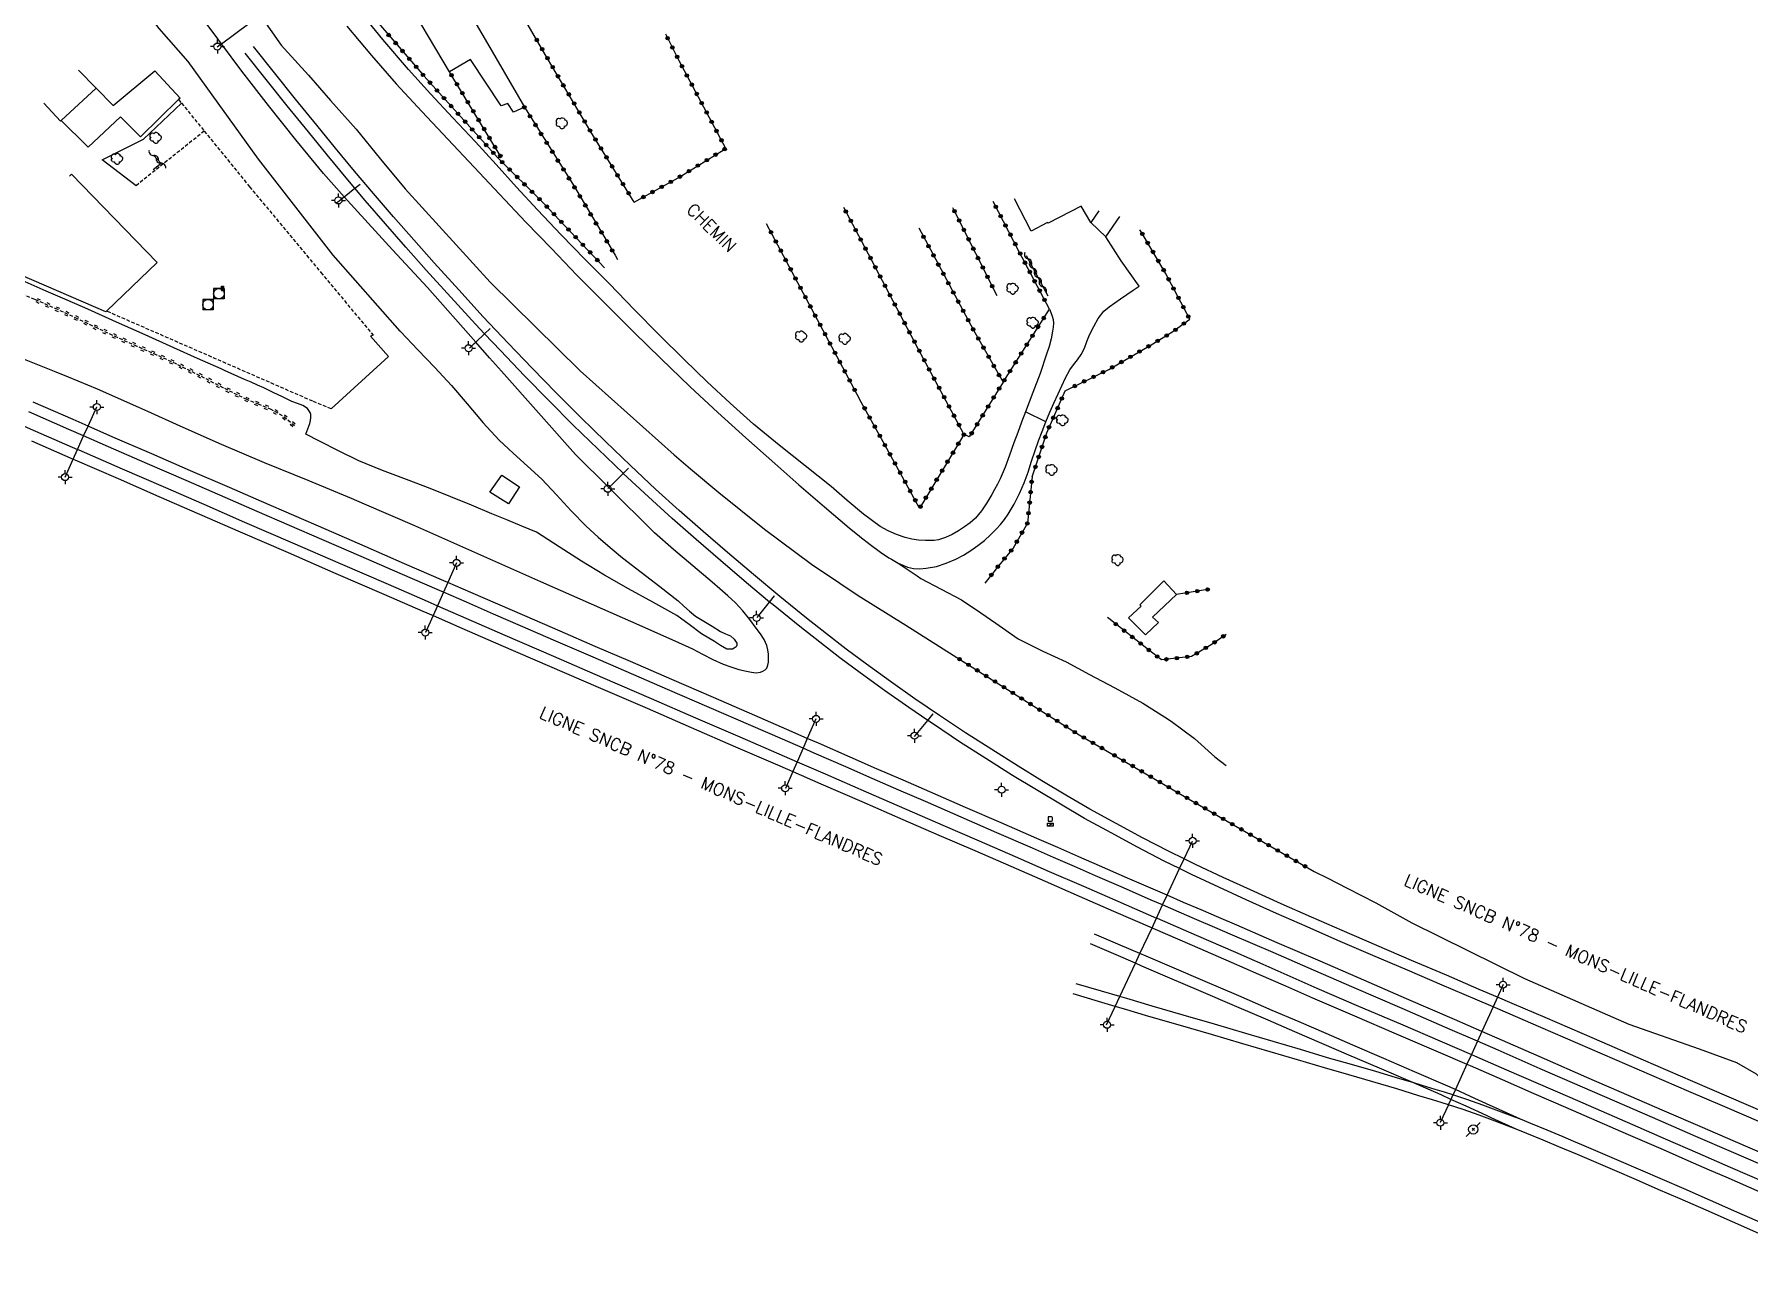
# Model space of a CAD drawing. Header units: millimetres. Extents: x 80000 to 81000, y 145000 to 146000.
# Drawn here: x 80350.6 to 80595.6, y 145399.5 to 145576.3 of the extents above; entities that cross this region are included whole.
import ezdxf
from ezdxf.enums import TextEntityAlignment as Align

# ---------------------------------------------------------------- set-up
doc = ezdxf.new("R2010")
doc.units = ezdxf.units.MM
doc.linetypes.add('DASHED', pattern=[0.75, 0.5, -0.25])
doc.layers.get('0').update_dxf_attribs({"linetype": 'CONTINUOUS'})
for name, color, linetype in [('W0017', 7, 'CONTINUOUS'), ('W0071', 7, 'CONTINUOUS'), ('W0101', 7, 'CONTINUOUS'), ('W0104', 1, 'CONTINUOUS'), ('W0112', 1, 'DASHED'), ('W0211', 2, 'CONTINUOUS'), ('W0214', 2, 'CONTINUOUS'), ('W0220', 5, 'DASHED'), ('W0300', 7, 'CONTINUOUS'), ('W0310', 3, 'CONTINUOUS'), ('W0322', 7, 'CONTINUOUS'), ('W0323', 7, 'CONTINUOUS'), ('W0401', 7, 'CONTINUOUS'), ('W0420', 7, 'CONTINUOUS'), ('W0438', 7, 'CONTINUOUS'), ('W0473', 7, 'CONTINUOUS'), ('W0610', 7, 'CONTINUOUS'), ('W0611', 7, 'CONTINUOUS'), ('W0700', 7, 'CONTINUOUS'), ('W0989', 7, 'CONTINUOUS')]:
    doc.layers.add(name, color=color, linetype=linetype)
doc.styles.get("Standard").update_dxf_attribs({"font": 'romans.shx', "width": 0.85})

# ---------------------------------------------------------------- blocks, each defined once
blk = doc.blocks.new('croix')
for p, q in [((-3, 0), (3, 0)), ((0, -3), (0, 3))]:
    blk.add_line(p, q)
blk = doc.blocks.new('T818')
at = {"color": 16, "linetype": 'Continuous', "xscale": 0.0001666666666666667, "yscale": 0.0001666666666666667}
blk.add_blockref('croix', (0, 0), dxfattribs=at)
blk = doc.blocks.new('T473')
for p, q in [((-0.166667, 0.166667), (0.166667, -0.166667)), ((-0.166667, -0.166667), (0.166667, 0.166667)), ((0.500001, 0.500001), (1.000002, 1.000002)), ((-1.000002, -1.000002), (-0.500001, -0.500001))]:
    blk.add_line(p, q)
blk.add_ellipse((0, 0), major_axis=(0.471405, 0.471405), ratio=1, start_param=5.4977871438, end_param=11.780972451)
blk = doc.blocks.new('T610')
for p, q in [((-0.500001, 0), (-1.000002, 0)), ((0, 0.500001), (0, 1.000002)), ((0.500001, 0), (1.000002, 0)), ((0, -0.500001), (0, -1.000002))]:
    blk.add_line(p, q)
blk.add_ellipse((0, 0), major_axis=(-0.353554, 0.353554), ratio=1, start_param=3.926990817, end_param=10.2101761242)
blk = doc.blocks.new('T420')
for p, q in [((0.75, 0.75), (-0.75, 0.75)), ((-0.75, 0.75), (-0.75, -0.75)), ((0.75, 0.75), (0.75, -0.75)), ((0.75, -0.75), (-0.75, -0.75))]:
    blk.add_line(p, q)
blk.add_ellipse((0, 0), major_axis=(-0.53, 0.53), ratio=1, start_param=3.926991, end_param=10.210176)
blk = doc.blocks.new('T300')
for p, q in [((-0.8, 0.51), (-0.86, 0.34)), ((-0.86, 0.34), (-0.86, 0.17)), ((-0.86, 0.17), (-0.74, 0.06)), ((-0.69, 0.63), (-0.8, 0.51)), ((-0.8, -0.06), (-0.74, 0.06)), ((-0.74, 0.06), (-0.69, 0.11)), ((-0.57, 0.69), (-0.69, 0.63)), ((-0.46, 0.69), (-0.57, 0.69)), ((-0.29, 0.63), (-0.46, 0.69)), ((-0.29, 0.63), (-0.17, 0.74)), ((-0.23, 0.57), (-0.29, 0.63)), ((-0.17, 0.74), (-0.06, 0.8)), ((-0.06, 0.8), (0.06, 0.8)), ((0.06, 0.8), (0.23, 0.74)), ((0.23, 0.74), (0.34, 0.63)), ((0.34, 0.63), (0.4, 0.51)), ((0.46, 0.46), (0.34, 0.46)), ((0.4, 0.51), (0.4, 0.46)), ((0.57, 0.4), (0.46, 0.46)), ((0.57, 0.4), (0.69, 0.29)), ((0.69, 0.29), (0.74, 0.17)), ((0.74, 0.06), (0.69, -0.17)), ((0.74, 0.17), (0.74, 0.06)), ((-0.8, -0.17), (-0.8, -0.06)), ((-0.8, -0.23), (-0.8, -0.17)), ((-0.74, -0.34), (-0.8, -0.23)), ((-0.69, -0.4), (-0.74, -0.34)), ((-0.51, -0.46), (-0.69, -0.4)), ((-0.4, -0.46), (-0.51, -0.46)), ((-0.4, -0.46), (-0.34, -0.46)), ((-0.34, -0.46), (-0.34, -0.4)), ((-0.34, -0.51), (-0.34, -0.46)), ((-0.29, -0.63), (-0.34, -0.51)), ((-0.17, -0.74), (-0.29, -0.63)), ((-0.06, -0.8), (-0.17, -0.74)), ((0.06, -0.8), (-0.06, -0.8)), ((0.17, -0.74), (0.06, -0.8)), ((0.23, -0.69), (0.17, -0.74)), ((0.29, -0.46), (0.23, -0.46)), ((0.29, -0.63), (0.23, -0.69)), ((0.46, -0.4), (0.29, -0.46)), ((0.34, -0.51), (0.29, -0.63)), ((0.34, -0.51), (0.34, -0.46)), ((0.57, -0.34), (0.46, -0.4)), ((0.63, -0.29), (0.57, -0.34)), ((0.69, -0.17), (0.63, -0.29))]:
    blk.add_line(p, q)
blk = doc.blocks.new('T401')
for p, q in [((-0.3, 0.3), (0, 0.3)), ((-0.3, -0.25), (-0.3, 0.3)), ((-0.3, 0.15), (0, 0.15)), ((-0.3, 0), (0, 0)), ((0, 0.3), (0, -0.25)), ((-0.3, -0.15), (0, -0.15)), ((-0.3, -0.25), (-0.3, -0.3)), ((-0.3, -0.3), (0, -0.3)), ((0, -0.3), (0, -0.25))]:
    blk.add_line(p, q)
blk = doc.blocks.new('T438')
for p, q in [((-0.4, 0.2), (0.4, 0.2)), ((-0.4, -0.2), (-0.4, 0.2)), ((0.15, 1.1), (-0.3, 1.1)), ((-0.3, 1.1), (-0.3, 0.5)), ((-0.3, 0.5), (0.15, 0.5)), ((0.3, 0.65), (0.3, 0.95)), ((0.4, 0.2), (0.4, -0.2))]:
    blk.add_line(p, q)
at = {"flags": 128}
for points in [[(-0.4, -0.2), (0.4, 0.2)], [(0.4, -0.2), (-0.4, -0.2)]]:
    blk.add_lwpolyline(points, dxfattribs=at)
for centre, major_axis, start_param, end_param in [((0.15, 0.95), (0.106, -0.106), 0.785398, 2.356194), ((0.15, 0.65), (0.106, 0.106), 3.926991, 5.497787)]:
    blk.add_ellipse(centre, major_axis=major_axis, ratio=1, start_param=start_param, end_param=end_param)
blk = doc.blocks.new('t323o')
at = {"color": 0, "linetype": 'Continuous'}
for radius in [0.25, 0.15]:
    blk.add_circle((0, 0), radius, dxfattribs=at)
blk = doc.blocks.new('t322o')
at = {"color": 0, "linetype": 'Continuous'}
for radius in [0.25, 0.15]:
    blk.add_circle((0, 0), radius, dxfattribs=at)
blk = doc.blocks.new('t310o')
at = {"color": 0, "linetype": 'Continuous'}
for centre, start, end in [((-0.5, 0.38), 216.8699, 323.1304), ((0.5, -0.37), 36.8699, 143.1303)]:
    blk.add_arc(centre, 0.625, start, end, dxfattribs=at)
blk = doc.blocks.new('t220o')
at = {"color": 0, "linetype": 'Continuous'}
for p, q in [((-0.25, 0.25), (0.25, 0.25)), ((-0.25, -0.25), (0.25, -0.25))]:
    blk.add_line(p, q, dxfattribs=at)

msp = doc.modelspace()

# ---------------------------------------------------------------- linework, layer by layer
at = {"layer": 'W0017'}
for points in [[(80365.1, 145554.64), (80360.27, 145558.31), (80366.14, 145561.27), (80371.59, 145566.43)], [(80495.11, 145520.89), (80495.68, 145522.27), (80496.27, 145523.59), (80496.87, 145524.9), (80497.39, 145526.06), (80497.93, 145527.21), (80498.54, 145528.31), (80499.08, 145529.06), (80499.66, 145529.78), (80500.19, 145530.54), (80500.62, 145531.45), (80500.98, 145532.39), (80501.38, 145533.31), (80501.97, 145534.51), (80502.62, 145535.68), (80503.42, 145536.71), (80504.16, 145537.34), (80504.98, 145537.89), (80505.79, 145538.47), (80506.69, 145539.1), (80507.58, 145539.7), (80508.45, 145540.28), (80505.88, 145543.89), (80503.69, 145547.32)], [(80495.62, 145536.99), (80495.82, 145536.51), (80496.02, 145536.02), (80496.15, 145535.52), (80496.19, 145534.98), (80496.15, 145534.42), (80496.09, 145533.87), (80495.89, 145532.75), (80495.57, 145531.65), (80495.23, 145530.56), (80494.31, 145527.79), (80493.26, 145525.07), (80492.2, 145522.34)], [(80398.98, 145533.27), (80398.6, 145533.14), (80401.18, 145530.22), (80392.99, 145522.77)]]:
    msp.add_lwpolyline(points, dxfattribs=at)
at = {"layer": 'W0071'}
for points in [[(80495.11, 145520.89), (80492.2, 145522.34), (80491.66, 145520.85), (80491.12, 145519.36), (80490.56, 145517.88), (80489.94, 145516.15), (80489.3, 145514.42), (80488.57, 145512.74), (80488.19, 145511.99), (80487.8, 145511.26), (80487.38, 145510.53), (80486.69, 145509.34), (80485.93, 145508.18), (80485.06, 145507.14), (80484.31, 145506.48), (80483.49, 145505.89), (80482.65, 145505.35), (80481.73, 145504.82), (80480.77, 145504.36), (80479.78, 145504.05), (80479.16, 145503.96), (80478.53, 145503.93), (80477.9, 145503.93), (80476.93, 145503.99), (80475.96, 145504.15), (80475.01, 145504.37), (80473.78, 145504.79), (80472.59, 145505.33), (80471.44, 145505.94), (80469.04, 145507.73), (80466.71, 145509.65), (80464.44, 145511.65), (80460.71, 145514.6), (80456.99, 145517.55), (80453.34, 145520.59), (80450, 145523.58), (80446.73, 145526.64), (80443.5, 145529.75), (80439.88, 145533.33), (80436.3, 145536.96), (80432.74, 145540.6), (80429.29, 145544.11), (80425.85, 145547.63), (80422.45, 145551.19), (80419.48, 145554.42), (80416.54, 145557.68), (80413.59, 145560.92), (80410.39, 145564.35), (80407.17, 145567.77), (80404.02, 145571.23), (80400.36, 145575.53), (80396.79, 145579.91)], [(80395.22, 145577.43), (80398.73, 145573.23), (80402.29, 145569.2), (80405.92, 145565.24), (80409.66, 145561.26), (80413.4, 145557.29), (80417.05, 145553.42), (80420.8, 145549.45), (80424.46, 145545.65), (80428.11, 145541.85), (80431.95, 145538.02), (80435.34, 145534.64), (80436.29, 145533.67), (80440.08, 145529.95), (80444.29, 145525.92), (80448.26, 145522.24), (80452.25, 145518.63), (80456.39, 145514.96), (80459.84, 145511.92), (80463.48, 145508.77), (80467.02, 145505.78), (80468.51, 145504.55), (80468.54, 145504.53), (80470, 145503.39), (80471.51, 145502.3), (80472.7, 145501.49), (80473.07, 145501.28), (80473.99, 145500.73), (80475.35, 145500.15), (80476.21, 145499.95), (80477.12, 145499.91), (80478.03, 145499.98), (80479.47, 145500.24), (80480.88, 145500.7), (80482.24, 145501.28), (80483.34, 145501.85), (80484.4, 145502.51), (80485.42, 145503.23), (80486.33, 145503.96), (80487.21, 145504.75), (80488.03, 145505.58), (80488.63, 145506.26), (80489.21, 145506.96), (80489.74, 145507.69), (80490.61, 145509.12), (80491.34, 145510.65), (80492.01, 145512.2), (80492.57, 145513.73), (80493.07, 145515.28), (80493.59, 145516.83), (80494.09, 145518.19), (80494.59, 145519.54), (80495.11, 145520.89)]]:
    msp.add_lwpolyline(points, dxfattribs=at)
at = {"layer": 'W0101'}
for points in [[(80355.59, 145556), (80355.87, 145556.26), (80368.12, 145543.68), (80360.88, 145536.72), (80360.76, 145536.61), (80343.43, 145544.11), (80338.91, 145546.23), (80335.96, 145548.46), (80335.67, 145548.78), (80329.43, 145555.5), (80325.88, 145552.07), (80321.51, 145556.15), (80318.02, 145559.67), (80318.93, 145560.51), (80312.68, 145566.89), (80302.31, 145577.23), (80300.98, 145579.02)], [(80356.88, 145571.14), (80356.88, 145571.14), (80359.38, 145568.56), (80354.41, 145563.97), (80354.3, 145563.86)], [(80354.3, 145563.86), (80351.94, 145566.44)]]:
    msp.add_lwpolyline(points, dxfattribs=at)
at = {"layer": 'W0104'}
for points in [[(80404.22, 145593.94), (80415.68, 145574.36), (80420.59, 145565.84), (80419.05, 145565.15), (80418.23, 145566.37), (80417.3, 145566.05), (80412.91, 145572.65), (80409.9, 145570.89), (80402.97, 145582.59), (80399.3, 145588.78), (80399.56, 145588.88), (80396.72, 145593.41)], [(80359.38, 145568.56), (80361.82, 145566.08), (80367.78, 145571.05), (80371.4, 145567.14), (80371.18, 145566.93), (80365.72, 145561.6), (80362.87, 145564.47), (80358.27, 145560.12), (80358.12, 145560.3), (80354.41, 145563.97)], [(80500.16, 145551.72), (80495.45, 145549.3), (80495.34, 145549.38), (80493.03, 145548.16), (80490.62, 145552.78)], [(80501.55, 145549.37), (80500.16, 145551.72)], [(80502.71, 145551.05), (80501.55, 145549.37), (80503.7, 145547.33), (80505.67, 145550.25)]]:
    msp.add_lwpolyline(points, dxfattribs=at)
for points in [[(80418.34, 145509.19), (80415.68, 145510.87), (80417.35, 145513.29), (80419.92, 145511.64)], [(80510.38, 145493), (80513.8, 145496.23), (80511.98, 145498.17), (80508.57, 145494.77), (80508.73, 145494.56), (80506.95, 145492.89), (80509.35, 145490.46), (80511.2, 145492.23)], [(80510.38, 145493), (80510.38, 145493), (80510.38, 145493)]]:
    msp.add_lwpolyline(points, close=True, dxfattribs=at)
at = {"layer": 'W0112'}
for points in [[(80371.18, 145566.93), (80371.59, 145566.43), (80374.85, 145562.43), (80381.32, 145554.49), (80391.51, 145542.25), (80398.98, 145533.27)], [(80374.85, 145562.43), (80365.1, 145554.64)], [(80392.99, 145522.77), (80390.34, 145523.85), (80360.88, 145536.72)]]:
    msp.add_lwpolyline(points, dxfattribs=at)
at = {"layer": 'W0211'}
for points in [[(80379.34, 145586.77), (80379.34, 145586.77), (80380.69, 145583.22), (80382.7, 145579.2), (80385.86, 145574.7), (80389.73, 145570.43), (80392.88, 145566.8), (80396.54, 145562.71), (80400.02, 145558.42), (80403.56, 145554.19), (80415.7, 145540.87), (80428.55, 145528.19), (80441.99, 145516.19), (80444.35, 145514.21), (80448.4, 145510.82), (80454.93, 145505.59), (80461.63, 145500.59), (80465.7, 145497.86), (80468.28, 145496.11), (80475.09, 145491.84), (80481.89, 145487.58)], [(80447.41, 145498), (80444.66, 145500.33), (80441.92, 145502.67), (80439.21, 145505.04), (80432.67, 145511.52), (80427.92, 145516.23), (80417.32, 145528.14), (80415.63, 145530.05), (80413.65, 145532.3), (80406.76, 145540.08), (80401.76, 145545.48), (80396.77, 145550.88), (80394.85, 145553.05), (80391.9, 145556.39), (80387.92, 145561.19), (80384.03, 145566.07), (80380.22, 145571), (80377.29, 145574.92), (80376.4, 145576.12), (80372.25, 145581.66), (80372.25, 145581.66)], [(80380.61, 145526.96), (80377.75, 145528.23), (80377.24, 145528.46), (80373.86, 145529.96), (80370.49, 145531.47), (80366.41, 145533.31), (80362.32, 145535.16), (80358.23, 145536.99), (80355.23, 145538.29), (80352.23, 145539.57), (80349.25, 145540.89), (80345.47, 145542.72), (80341.73, 145544.62), (80337.96, 145546.48), (80336.88, 145547.01), (80335.81, 145547.55), (80334.7, 145548), (80333.71, 145548.28), (80332.7, 145548.51), (80331.69, 145548.73)], [(80347.19, 145530.63), (80353.38, 145528.16), (80355.41, 145527.33), (80359.55, 145525.62), (80365.46, 145523.01), (80366.73, 145522.44), (80371.35, 145520.34), (80377.26, 145517.71), (80383.43, 145515.11), (80389.63, 145512.56), (80395.82, 145509.98), (80397.68, 145509.17), (80404.87, 145506.07), (80413.89, 145502.09), (80422.91, 145498.1), (80430.14, 145494.9), (80437.38, 145491.69), (80442.61, 145489.37), (80444.61, 145488.48)], [(80389.34, 145519.15), (80389.92, 145520.67), (80390.01, 145521.1), (80390.09, 145521.53), (80390.08, 145521.94), (80389.96, 145522.24), (80389.78, 145522.53), (80389.58, 145522.8), (80388.94, 145523.25), (80388.15, 145523.53), (80387.35, 145523.82), (80386.02, 145524.46), (80384.7, 145525.11), (80383.36, 145525.75), (80382.45, 145526.16), (80381.53, 145526.56), (80380.61, 145526.96)], [(80444.61, 145488.48), (80446.06, 145487.72), (80447.51, 145486.95), (80449, 145486.29), (80450.1, 145485.89), (80451.22, 145485.54), (80452.36, 145485.29), (80453.03, 145485.16), (80453.71, 145485.06), (80454.34, 145485.14), (80454.67, 145485.29), (80454.99, 145485.48), (80455.24, 145485.72), (80455.41, 145486.12), (80455.48, 145486.59), (80455.5, 145487.06), (80455.49, 145487.7), (80455.41, 145488.34), (80455.26, 145488.96), (80454.87, 145489.82), (80454.32, 145490.64), (80453.74, 145491.43), (80452.82, 145492.68), (80451.81, 145493.88), (80450.75, 145495.03), (80449.67, 145496.05), (80448.54, 145497.03), (80447.41, 145498)], [(80533.45, 145456.66), (80535.42, 145455.7), (80538.18, 145454.29), (80542.29, 145452.19), (80547.41, 145449.33), (80563.54, 145441.4), (80578.42, 145434.84), (80588.48, 145431.33), (80593.83, 145429.39), (80596.65, 145427.75), (80597.98, 145426.46), (80598.95, 145425.46), (80599.85, 145424.66), (80601.6, 145423.83), (80603.74, 145422.78), (80607.33, 145421.04), (80635.37, 145408.93), (80657.73, 145399.5)]]:
    msp.add_lwpolyline(points, dxfattribs=at)
at = {"layer": 'W0214'}
for points in [[(80402.92, 145533.74), (80402.82, 145533.86), (80393.29, 145544.71), (80382.62, 145558.42), (80372.56, 145572.36), (80368.38, 145577.07), (80367.47, 145578.35)], [(80402.92, 145533.74), (80405.35, 145531.2), (80407.78, 145528.66), (80410.18, 145526.08), (80412.44, 145523.47), (80414.49, 145521.05), (80414.67, 145520.83), (80417, 145518.29), (80419, 145516.41), (80421.06, 145514.59), (80423.07, 145512.72), (80425.2, 145510.49), (80427.27, 145508.2), (80429.42, 145506), (80431.12, 145504.45), (80432.87, 145502.95), (80434.64, 145501.48), (80437.27, 145499.41), (80439.95, 145497.4), (80442.56, 145495.31), (80443.39, 145494.59), (80444.21, 145493.86), (80445.04, 145493.13), (80446.24, 145492.41), (80447.44, 145491.69), (80448.64, 145490.97), (80449.34, 145490.64), (80450.03, 145490.32), (80450.58, 145489.85), (80450.77, 145489.58), (80450.94, 145489.27), (80450.98, 145489), (80450.84, 145488.78), (80450.59, 145488.58), (80450.33, 145488.43), (80449.52, 145488.44), (80448.63, 145488.95), (80447.76, 145489.5), (80445.9, 145490.62), (80444.15, 145491.94), (80442.39, 145493.26), (80438.93, 145495.14), (80435.47, 145497.04), (80432.04, 145498.99), (80428.78, 145500.99), (80425.56, 145503.05), (80422.34, 145505.12), (80420.21, 145506.01), (80418.09, 145506.89), (80415.96, 145507.78), (80413.03, 145508.98), (80410.1, 145510.18), (80407.15, 145511.37), (80403.74, 145512.67), (80400.32, 145513.95), (80396.95, 145515.34), (80394.12, 145516.69), (80391.33, 145518.13), (80389.34, 145519.15)], [(80473.99, 145500.73), (80476.71, 145498.88), (80477.26, 145498.5), (80483.07, 145495.49), (80485.82, 145493.64), (80487.98, 145492.13), (80491.18, 145489.88), (80494.67, 145488.12), (80498.01, 145486.62), (80501.36, 145484.79), (80504.9, 145482.93), (80504.99, 145482.88), (80508.96, 145480.69), (80512.08, 145478.74), (80513.02, 145478.15), (80516.37, 145475.68), (80519.28, 145473.04), (80520.87, 145471.8)]]:
    msp.add_lwpolyline(points, dxfattribs=at)
at = {"layer": 'W0220'}
msp.add_lwpolyline([(80387.74, 145520.31), (80387.18, 145520.8), (80386.62, 145521.3), (80386.04, 145521.76), (80384.42, 145522.67), (80382.67, 145523.37), (80380.93, 145524.08), (80377.56, 145525.76), (80374.22, 145527.49), (80370.85, 145529.17), (80368.06, 145530.44), (80365.24, 145531.68), (80362.44, 145532.93), (80359.59, 145534.26), (80356.75, 145535.61), (80353.91, 145536.94), (80350.97, 145538.23), (80350.63, 145538.38), (80347.33, 145539.79)], dxfattribs=at)
at = {"layer": 'W0310'}
for points in [[(80367.59, 145558.99), (80368.67, 145557.83), (80367.52, 145556.91)], [(80492.32, 145544.67), (80495.38, 145538.88)]]:
    msp.add_lwpolyline(points, dxfattribs=at)
at = {"layer": 'W0322'}
for points in [[(80481.89, 145487.58), (80498.44, 145477.11), (80499.87, 145476.2), (80504.44, 145473.54)], [(80504.44, 145473.54), (80515.51, 145467.06), (80525.33, 145461.36), (80533.45, 145456.66)]]:
    msp.add_lwpolyline(points, dxfattribs=at)
at = {"layer": 'W0323'}
for points in [[(80436.28, 145552.3), (80430.08, 145562.34), (80423.91, 145572.81), (80417.69, 145583.5), (80409.71, 145597.15)], [(80398.28, 145579.57), (80406.24, 145570.32), (80416.79, 145558.62), (80417.21, 145558.81), (80415.72, 145561.28), (80410.09, 145570.58), (80409.9, 145570.89)], [(80436.28, 145552.3), (80442.57, 145555.76), (80449.38, 145559.97), (80442.71, 145572.45), (80440.79, 145576.26)], [(80420.59, 145565.84), (80427.5, 145554.84), (80433.57, 145544.69), (80433.92, 145544.1)], [(80416.79, 145558.62), (80423.25, 145552.23), (80432.05, 145542.92)], [(80495.62, 145536.99), (80491.31, 145545.21), (80487.6, 145552.37)], [(80483.41, 145519.14), (80476.87, 145531.35), (80469.23, 145545.87), (80466.23, 145551.52)], [(80481.78, 145551.53), (80482.08, 145550.97), (80488.13, 145538.94)], [(80455.17, 145549.24), (80461.26, 145537.77), (80468.49, 145524.15)], [(80476.96, 145548.62), (80478.23, 145546.23), (80484.79, 145533.98), (80489.01, 145526.58), (80495.62, 145536.99)], [(80497.9, 145525.35), (80504.1, 145528.4), (80510.16, 145531.9), (80513.13, 145533.69), (80515.69, 145535.55), (80512.21, 145542.14), (80508.82, 145547.88), (80508.55, 145548.32)], [(80489.01, 145526.58), (80484.18, 145518.74), (80483.41, 145519.14)], [(80493.16, 145513.03), (80495.24, 145519.34), (80497.9, 145525.35)], [(80483.41, 145519.14), (80483.37, 145519.01), (80477.68, 145509.58), (80477.08, 145508.59), (80471.85, 145518.06), (80468.49, 145524.15)], [(80493.16, 145513.03), (80492.51, 145506.45), (80490.43, 145502.86), (80488.38, 145500.36), (80486.39, 145497.86)], [(80518.55, 145497), (80513.8, 145496.23)], [(80520.87, 145490.54), (80518.76, 145489.07), (80516.74, 145487.87), (80515.95, 145487.4), (80511.64, 145486.9), (80509.81, 145488.33), (80504.11, 145492.79), (80503.93, 145492.93)]]:
    msp.add_lwpolyline(points, dxfattribs=at)
at = {"layer": 'W0611'}
for points in [[(80376.68, 145574.48), (80377.14, 145574.81), (80377.29, 145574.92), (80381.21, 145577.83)], [(80393.81, 145552.23), (80393.92, 145552.33), (80394.85, 145553.05), (80396.38, 145554.27), (80397.14, 145554.87)], [(80412.74, 145531.44), (80413.42, 145532.08), (80413.65, 145532.3), (80414.9, 145533.48), (80415.7, 145534.25)], [(80354.96, 145513), (80356.12, 145515.58), (80356.75, 145516.97), (80357.61, 145518.89), (80358.24, 145520.29), (80359.49, 145523.06)], [(80432.52, 145511.37), (80432.67, 145511.52), (80433.26, 145512.1), (80434.72, 145513.53), (80435.49, 145514.29)], [(80410.9, 145500.76), (80409.65, 145497.95), (80409.03, 145496.55), (80408.18, 145494.62), (80407.56, 145493.22), (80406.48, 145490.79)], [(80453.86, 145492.96), (80454.11, 145493.26), (80455.64, 145495.16), (80456.36, 145496.06)], [(80476.34, 145475.97), (80478.25, 145478.25), (80479.02, 145479.17)], [(80462.27, 145478.49), (80461.03, 145475.67), (80460.42, 145474.27), (80459.57, 145472.34), (80458.96, 145470.94), (80457.89, 145468.51)], [(80503.81, 145434.77), (80505.03, 145437.39), (80505.69, 145438.79), (80507.91, 145443.56), (80508.56, 145444.94), (80510.29, 145448.63), (80510.93, 145450.02), (80511.8, 145451.89), (80512.45, 145453.27), (80514.23, 145457.08), (80514.88, 145458.47), (80516.07, 145461.01)], [(80560.48, 145440.51), (80559.66, 145438.71), (80559.03, 145437.32), (80557.43, 145433.8), (80556.79, 145432.41), (80555.93, 145430.52), (80555.3, 145429.13), (80553.64, 145425.5), (80553.32, 145424.79), (80553.29, 145424.74), (80553.01, 145424.11), (80552.68, 145423.38), (80552.66, 145423.34), (80551.49, 145420.79)]]:
    msp.add_lwpolyline(points, dxfattribs=at)
at = {"layer": 'W0700'}
for points in [[(80501.4, 145465.56), (80497.99, 145467.59), (80494.55, 145469.63), (80491.14, 145471.7), (80487.38, 145474.08), (80483.64, 145476.49), (80479.93, 145478.96), (80476.41, 145481.35), (80472.93, 145483.79), (80469.48, 145486.27), (80466.6, 145488.42), (80463.75, 145490.62), (80460.92, 145492.85), (80457.11, 145495.93), (80453.35, 145499.07), (80449.61, 145502.24), (80446.16, 145505.23), (80442.73, 145508.24), (80439.35, 145511.3), (80435.74, 145514.66), (80432.18, 145518.08), (80428.66, 145521.54), (80425.16, 145525.03), (80421.69, 145528.56), (80418.27, 145532.12), (80414.72, 145535.91), (80411.21, 145539.74), (80407.72, 145543.61), (80404.79, 145546.89), (80401.89, 145550.18), (80399.02, 145553.5), (80396.31, 145556.73), (80393.62, 145560), (80390.93, 145563.29), (80387.9, 145567.02), (80384.89, 145570.77), (80381.87, 145574.52)], [(80500.66, 145464.22), (80497.21, 145466.27), (80493.76, 145468.32), (80490.34, 145470.4), (80486.55, 145472.79), (80482.8, 145475.21), (80479.08, 145477.69), (80478.25, 145478.25), (80475.54, 145480.09), (80472.04, 145482.54), (80468.57, 145485.04), (80465.68, 145487.2), (80462.81, 145489.41), (80459.96, 145491.65), (80456.14, 145494.74), (80455.64, 145495.16), (80452.36, 145497.89), (80448.62, 145501.08), (80445.15, 145504.08), (80441.71, 145507.1), (80438.31, 145510.17), (80434.72, 145513.53), (80434.69, 145513.55), (80431.12, 145516.98), (80427.58, 145520.45), (80424.07, 145523.95), (80420.6, 145527.49), (80417.16, 145531.07), (80414.9, 145533.48), (80413.6, 145534.87), (80410.07, 145538.71), (80406.58, 145542.59), (80403.65, 145545.87), (80400.74, 145549.17), (80397.86, 145552.51), (80396.38, 145554.27), (80395.13, 145555.76), (80392.43, 145559.03), (80389.75, 145562.32), (80386.71, 145566.06), (80383.7, 145569.81), (80380.68, 145573.56)], [(80502.81, 145457.48), (80499.81, 145458.78), (80496.81, 145460.08), (80493.81, 145461.38), (80488.72, 145463.6), (80483.63, 145465.83), (80478.53, 145468.05), (80474.73, 145469.7), (80470.93, 145471.35), (80467.14, 145473.01), (80462.61, 145474.98), (80461.03, 145475.67), (80458.08, 145476.96), (80453.55, 145478.93), (80447.62, 145481.51), (80441.68, 145484.08), (80435.75, 145486.65), (80430.72, 145488.83), (80425.69, 145491), (80420.67, 145493.17), (80416.8, 145494.85), (80412.93, 145496.52), (80409.65, 145497.95), (80409.06, 145498.2), (80403.46, 145500.63), (80397.86, 145503.07), (80392.26, 145505.51), (80387.65, 145507.5), (80383.04, 145509.5), (80378.43, 145511.5), (80372.88, 145513.91), (80367.33, 145516.31), (80361.79, 145518.73), (80358.24, 145520.29), (80356.1, 145521.22), (80350.4, 145523.73)], [(80344.55, 145522.28), (80350.75, 145519.59), (80356.75, 145516.97), (80356.94, 145516.89), (80363.13, 145514.19), (80368.95, 145511.66), (80374.78, 145509.12), (80380.6, 145506.59), (80387.44, 145503.62), (80394.28, 145500.66), (80401.12, 145497.69), (80406.69, 145495.27), (80408.18, 145494.62), (80412.25, 145492.85), (80417.82, 145490.43), (80424.78, 145487.41), (80431.75, 145484.39), (80438.73, 145481.38), (80445.06, 145478.64), (80451.39, 145475.9), (80457.72, 145473.15), (80459.57, 145472.34), (80463.57, 145470.61), (80469.42, 145468.06), (80475.27, 145465.52), (80480.42, 145463.28), (80485.57, 145461.05), (80490.72, 145458.82), (80495.61, 145456.68), (80500.5, 145454.55), (80505.39, 145452.41)], [(80502.21, 145456.07), (80499.2, 145457.37), (80496.2, 145458.67), (80493.2, 145459.98), (80488.11, 145462.2), (80483.02, 145464.42), (80477.92, 145466.65), (80474.12, 145468.3), (80470.32, 145469.95), (80466.52, 145471.6), (80461.99, 145473.58), (80460.42, 145474.27), (80457.47, 145475.56), (80452.94, 145477.53), (80447.01, 145480.11), (80441.07, 145482.68), (80435.14, 145485.25), (80430.11, 145487.42), (80425.09, 145489.59), (80420.06, 145491.77), (80416.19, 145493.44), (80412.32, 145495.12), (80409.03, 145496.55), (80408.45, 145496.8), (80402.85, 145499.23), (80397.25, 145501.67), (80391.65, 145504.1), (80387.04, 145506.1), (80382.43, 145508.1), (80377.82, 145510.1), (80372.27, 145512.5), (80366.72, 145514.91), (80361.18, 145517.32), (80357.61, 145518.89), (80355.48, 145519.82), (80349.79, 145522.33)], [(80350.14, 145518.18), (80356.12, 145515.58), (80356.33, 145515.48), (80362.52, 145512.79), (80368.34, 145510.25), (80374.17, 145507.72), (80379.99, 145505.19), (80386.83, 145502.22), (80393.67, 145499.25), (80400.51, 145496.28), (80406.08, 145493.86), (80407.56, 145493.22), (80411.64, 145491.44), (80417.21, 145489.02), (80424.18, 145486.01), (80431.15, 145482.99), (80438.12, 145479.98), (80444.45, 145477.23), (80450.78, 145474.49), (80457.11, 145471.75), (80458.96, 145470.94), (80462.96, 145469.2), (80468.81, 145466.66), (80474.66, 145464.11), (80479.81, 145461.88), (80484.96, 145459.65), (80490.11, 145457.41), (80495, 145455.28), (80499.89, 145453.15), (80504.78, 145451.01)], [(80597.35, 145420.81), (80592.17, 145423.03), (80586.99, 145425.25), (80579.95, 145428.3), (80572.9, 145431.35), (80565.85, 145434.39), (80561.16, 145436.41), (80559.03, 145437.32), (80556.46, 145438.42), (80551.76, 145440.44), (80546.79, 145442.56), (80541.83, 145444.68), (80536.87, 145446.82), (80532.48, 145448.74), (80528.1, 145450.67), (80523.74, 145452.64), (80519.82, 145454.44), (80515.92, 145456.26), (80514.23, 145457.08), (80512.05, 145458.14), (80508.23, 145460.12), (80504.44, 145462.17), (80500.66, 145464.22)], [(80597.95, 145422.21), (80592.77, 145424.43), (80587.6, 145426.66), (80580.55, 145429.7), (80573.51, 145432.75), (80566.46, 145435.79), (80561.76, 145437.81), (80559.66, 145438.71), (80557.06, 145439.83), (80552.36, 145441.84), (80547.39, 145443.96), (80542.43, 145446.08), (80537.48, 145448.22), (80533.1, 145450.14), (80528.73, 145452.07), (80524.37, 145454.04), (80520.46, 145455.83), (80516.58, 145457.64), (80514.88, 145458.47), (80512.74, 145459.51), (80508.95, 145461.48), (80505.17, 145463.52), (80501.4, 145465.56)], [(80599.98, 145415.33), (80593.7, 145418.04), (80588.62, 145420.24), (80583.53, 145422.43), (80578.46, 145424.63), (80572.42, 145427.26), (80566.39, 145429.89), (80560.36, 145432.52), (80557.43, 145433.8), (80553.5, 145435.51), (80546.65, 145438.49), (80539.79, 145441.47), (80533.99, 145443.98), (80528.19, 145446.49), (80522.39, 145448.99), (80519.85, 145450.08), (80517.32, 145451.17), (80514.79, 145452.26), (80512.45, 145453.27), (80510.8, 145453.99), (80506.81, 145455.73), (80502.81, 145457.48)], [(80599.38, 145413.92), (80593.09, 145416.64), (80588.01, 145418.83), (80582.93, 145421.03), (80577.85, 145423.23), (80571.81, 145425.85), (80565.78, 145428.49), (80559.75, 145431.12), (80556.79, 145432.41), (80552.89, 145434.1), (80546.04, 145437.09), (80539.18, 145440.07), (80533.38, 145442.58), (80527.59, 145445.09), (80521.78, 145447.59), (80519.25, 145448.68), (80516.72, 145449.76), (80514.18, 145450.85), (80511.8, 145451.89), (80510.19, 145452.59), (80506.2, 145454.33), (80502.21, 145456.07)], [(80505.39, 145452.41), (80510.93, 145450.02), (80511.01, 145449.99), (80516.62, 145447.56), (80522.24, 145445.12), (80526.11, 145443.42), (80529.98, 145441.72), (80533.85, 145440.02), (80539.81, 145437.45), (80545.8, 145434.89), (80551.78, 145432.33), (80555.93, 145430.52), (80556.36, 145430.34), (80560.93, 145428.35), (80565.49, 145426.36), (80569.98, 145424.41), (80574.47, 145422.47), (80578.96, 145420.52), (80583.61, 145418.49), (80588.26, 145416.46), (80592.9, 145414.44), (80597.79, 145412.31)], [(80504.78, 145451.01), (80510.29, 145448.63), (80510.4, 145448.58), (80516.01, 145446.15), (80521.62, 145443.71), (80525.5, 145442.02), (80529.37, 145440.32), (80533.24, 145438.62), (80539.21, 145436.04), (80545.2, 145433.49), (80551.17, 145430.92), (80555.3, 145429.13), (80555.75, 145428.94), (80560.32, 145426.95), (80564.88, 145424.96), (80569.38, 145423.01), (80573.87, 145421.06), (80578.35, 145419.11), (80583, 145417.09), (80587.65, 145415.06), (80589.93, 145414.06), (80592.29, 145413.04), (80597.18, 145410.91)], [(80562.93, 145421.27), (80559.38, 145422.89), (80558.64, 145423.23), (80555.82, 145424.52), (80553.64, 145425.5), (80552.23, 145426.14), (80547.82, 145428.06), (80543.41, 145429.96), (80539, 145431.85), (80535.16, 145433.51), (80531.32, 145435.17), (80527.48, 145436.83), (80522.69, 145438.89), (80517.9, 145440.94), (80513.11, 145442.99), (80509.44, 145444.57), (80508.56, 145444.94), (80505.76, 145446.14), (80502.09, 145447.71)], [(80562.31, 145419.87), (80558.75, 145421.5), (80558.11, 145421.79), (80555.18, 145423.13), (80553.01, 145424.11), (80551.61, 145424.74), (80547.58, 145426.5), (80547.21, 145426.66), (80542.8, 145428.55), (80538.4, 145430.45), (80534.56, 145432.11), (80530.72, 145433.76), (80526.88, 145435.42), (80522.09, 145437.48), (80517.3, 145439.54), (80512.51, 145441.59), (80508.83, 145443.16), (80507.91, 145443.56), (80505.16, 145444.74), (80501.49, 145446.31)], [(80597.6, 145406.37), (80593.86, 145408.01), (80590.12, 145409.67), (80586.36, 145411.32), (80583.26, 145412.67), (80580.15, 145414.01), (80577.04, 145415.35), (80574.38, 145416.49), (80571.72, 145417.63), (80570.58, 145418.11), (80569.04, 145418.76), (80566.75, 145419.72), (80564.45, 145420.66), (80562.93, 145421.27), (80562.13, 145421.58), (80559.86, 145422.45), (80557.57, 145423.29), (80555.27, 145424.1), (80553.29, 145424.74), (80552.08, 145425.14), (80550.77, 145425.54), (80548.88, 145426.11), (80547.58, 145426.5), (80545.69, 145427.06), (80542.26, 145428.08), (80538.82, 145429.08), (80535.39, 145430.07), (80531.51, 145431.22), (80527.62, 145432.38), (80523.72, 145433.53), (80519.24, 145434.84), (80514.76, 145436.13), (80510.29, 145437.44), (80506.67, 145438.5), (80505.69, 145438.79), (80503.06, 145439.57), (80499.44, 145440.63)], [(80596.99, 145404.97), (80593.24, 145406.61), (80589.5, 145408.27), (80585.75, 145409.92), (80582.65, 145411.26), (80579.54, 145412.6), (80576.43, 145413.94), (80573.78, 145415.08), (80571.12, 145416.22), (80568.45, 145417.35), (80566.17, 145418.3), (80563.88, 145419.25), (80562.31, 145419.87), (80561.58, 145420.16), (80559.32, 145421.02), (80557.06, 145421.85), (80554.78, 145422.65), (80552.66, 145423.34), (80551.62, 145423.68), (80550.38, 145424.05), (80548.44, 145424.64), (80545.26, 145425.6), (80541.83, 145426.61), (80538.4, 145427.61), (80534.96, 145428.61), (80531.07, 145429.76), (80527.18, 145430.91), (80523.29, 145432.06), (80518.81, 145433.37), (80514.34, 145434.67), (80509.86, 145435.97), (80506.24, 145437.03), (80505.03, 145437.39), (80502.63, 145438.1), (80499.01, 145439.17)]]:
    msp.add_lwpolyline(points, dxfattribs=at)

# ---------------------------------------------------------------- block references
at = {"layer": 'W0220'}
for p, rotation in [((80351.13, 145538.16), 156.2681895914603), ((80352.5, 145537.56), 156.2681895914603), ((80353.87, 145536.95), 156.2681895914603), ((80355.23, 145536.32), 155.0503253109383), ((80356.59, 145535.69), 155.0503253109383), ((80357.95, 145535.05), 154.5358709987973), ((80359.3, 145534.4), 154.5358709987973), ((80360.66, 145533.76), 154.9114854575774), ((80362.02, 145533.13), 154.9114854575774), ((80363.38, 145532.51), 155.9447780529037), ((80364.75, 145531.9), 155.9447780529037), ((80366.13, 145531.29), 156.3119230650284), ((80367.5, 145530.69), 156.3119230650284), ((80368.87, 145530.07), 155.4943406723513), ((80370.23, 145529.45), 155.4943406723513), ((80371.59, 145528.81), 153.5303508414304), ((80372.93, 145528.14), 153.5303508414304), ((80374.27, 145527.47), 152.5293505232839), ((80375.6, 145526.78), 152.5293505232839), ((80376.93, 145526.08), 152.5293505232839), ((80378.27, 145525.4), 153.5848482488178), ((80379.61, 145524.74), 153.5848482488178), ((80380.96, 145524.07), 157.7074958588478), ((80382.35, 145523.5), 157.7074958588478), ((80383.74, 145522.94), 158.2098747630803), ((80385.09, 145522.3), 150.6573893819564), ((80386.36, 145521.51), 141.5569464986436), ((80387.49, 145520.53), 138.5763343753414)]:
    msp.add_blockref('t220o', p, dxfattribs=dict(at, rotation=rotation))
at = {"layer": 'W0300'}
for p in [(80367.93, 145561.46), (80425.98, 145563.54), (80362.41, 145558.46), (80490.4, 145539.91), (80493.27, 145535.05), (80460.18, 145533.09), (80466.41, 145532.75), (80497.51, 145521.12), (80495.96, 145514.02), (80505.4, 145501.15)]:
    msp.add_blockref('T300', p, dxfattribs=at)
at = {"layer": 'W0310'}
for p, rotation in [((80367.63, 145558.95), 312.7747984033075), ((80368.65, 145557.85), 312.7747984033075), ((80492.58, 145544.19), 297.9045552415214), ((80493.28, 145542.86), 297.9045552415214), ((80493.98, 145541.53), 297.9045552415214), ((80494.68, 145540.21), 297.9045552415214)]:
    msp.add_blockref('t310o', p, dxfattribs=dict(at, rotation=rotation))
at = {"layer": 'W0322'}
for p, rotation in [((80482.79, 145487), 327.6962298192382), ((80484.06, 145486.2), 327.6962298192382), ((80485.33, 145485.4), 327.6962298192382), ((80486.59, 145484.6), 327.6962298192382), ((80487.86, 145483.8), 327.6962298192382), ((80489.13, 145483), 327.6962298192382), ((80490.4, 145482.19), 327.6962298192382), ((80491.66, 145481.39), 327.6962298192382), ((80492.93, 145480.59), 327.6962298192382), ((80494.2, 145479.79), 327.6962298192382), ((80495.47, 145478.99), 327.6962298192382), ((80496.74, 145478.19), 327.6962298192382), ((80498, 145477.38), 327.6962298192382), ((80499.27, 145476.58), 327.6943421841168), ((80500.55, 145475.81), 329.7848860242682), ((80501.85, 145475.05), 329.7848860242682), ((80503.15, 145474.3), 329.7848860242682), ((80504.93, 145473.26), 329.6271218897643), ((80506.22, 145472.5), 329.6271218897643), ((80507.52, 145471.74), 329.6271218897643), ((80508.81, 145470.98), 329.6271218897643), ((80510.11, 145470.22), 329.6271218897643), ((80511.4, 145469.46), 329.6271218897643), ((80512.69, 145468.71), 329.6271218897643), ((80513.99, 145467.95), 329.6271218897643), ((80515.28, 145467.19), 329.6271218897643), ((80516.58, 145466.44), 329.9153316370767), ((80517.88, 145465.68), 329.9153316370767), ((80519.17, 145464.93), 329.9153316370767), ((80520.47, 145464.18), 329.9153316370767), ((80521.77, 145463.43), 329.9153316370767), ((80523.07, 145462.68), 329.9153316370767), ((80524.37, 145461.92), 329.9153316370767), ((80525.66, 145461.17), 329.9158434412661), ((80526.96, 145460.42), 329.9158434412661), ((80528.26, 145459.67), 329.9158434412661), ((80529.56, 145458.92), 329.9158434412661), ((80530.86, 145458.16), 329.9158434412661), ((80532.15, 145457.41), 329.9158434412661)]:
    msp.add_blockref('t322o', p, dxfattribs=dict(at, rotation=rotation))
at = {"layer": 'W0323'}
for p, rotation in [((80401.21, 145576.16), 310.7015803557859), ((80402.19, 145575.02), 310.7015803557859), ((80422.38, 145575.44), 120.199413183947), ((80423.14, 145574.15), 120.199413183947), ((80441.06, 145575.71), 116.8532085774862), ((80441.74, 145574.37), 116.8532085774862), ((80403.17, 145573.88), 310.7015803557859), ((80404.15, 145572.75), 310.7015803557859), ((80405.12, 145571.61), 310.7015803557859), ((80423.89, 145572.85), 120.199413183947), ((80424.65, 145571.56), 120.4755806292629), ((80442.42, 145573.04), 116.8532085774862), ((80443.11, 145571.71), 118.1298927438447), ((80406.1, 145570.47), 310.7015803557859), ((80407.1, 145569.36), 312.0572155597963), ((80410.18, 145570.43), 121.176079272033), ((80410.96, 145569.14), 121.176079272033), ((80425.41, 145570.27), 120.4755806292629), ((80443.82, 145570.38), 118.1298927438447), ((80444.52, 145569.06), 118.1298927438447), ((80408.11, 145568.24), 312.0572155597963), ((80409.11, 145567.13), 312.0572155597963), ((80411.73, 145567.86), 121.176079272033), ((80412.51, 145566.58), 121.176079272033), ((80426.17, 145568.97), 120.4755806292629), ((80426.94, 145567.68), 120.4755806292629), ((80445.23, 145567.74), 118.1298927438447), ((80410.12, 145566.01), 312.0572155597963), ((80411.12, 145564.9), 312.0572155597963), ((80413.29, 145565.29), 121.176079272033), ((80420.59, 145565.84), 302.1390681317965), ((80421.39, 145564.57), 302.1390681317965), ((80427.7, 145566.39), 120.4755806292629), ((80428.46, 145565.09), 120.4755806292629), ((80445.94, 145566.42), 118.1298927438447), ((80446.65, 145565.09), 118.1298927438447), ((80412.13, 145563.79), 312.0572155597963), ((80413.13, 145562.67), 312.0572155597963), ((80414.06, 145564.01), 121.176079272033), ((80414.84, 145562.73), 121.176079272033), ((80422.19, 145563.3), 302.1390681317965), ((80422.98, 145562.03), 302.1390681317965), ((80429.22, 145563.8), 120.4755806292629), ((80429.98, 145562.51), 120.4755806292629), ((80447.35, 145563.77), 118.1298927438447), ((80448.06, 145562.45), 118.1298927438447), ((80414.14, 145561.56), 312.0572155597963), ((80415.14, 145560.45), 312.0572155597963), ((80415.62, 145561.44), 121.176079272033), ((80416.15, 145559.33), 312.0572155597963), ((80416.39, 145560.16), 121.1715588522172), ((80423.78, 145560.76), 302.1390681317965), ((80424.58, 145559.49), 302.1390681317965), ((80430.76, 145561.23), 121.6857555649276), ((80431.55, 145559.95), 121.6857555649276), ((80448.77, 145561.12), 118.1298927438447), ((80449.22, 145559.87), 31.6824611131318), ((80417.17, 145558.88), 121.1715588522172), ((80417.42, 145557.99), 315.3302056652639), ((80418.49, 145556.94), 315.3302056652639), ((80425.38, 145558.22), 302.1390681317965), ((80426.18, 145556.95), 302.1390681317965), ((80432.34, 145558.68), 121.6857555649276), ((80433.13, 145557.4), 121.6857555649276), ((80445.39, 145557.51), 31.6824611131318), ((80446.67, 145558.29), 31.6824611131318), ((80447.94, 145559.08), 31.6824611131318), ((80419.56, 145555.88), 315.3302056652639), ((80420.62, 145554.83), 315.3302056652639), ((80426.97, 145555.68), 302.1390681317965), ((80427.76, 145554.4), 300.8739825777566), ((80433.91, 145556.12), 121.6857555649276), ((80434.7, 145554.85), 121.6857555649276), ((80440.22, 145554.47), 28.88489557658744), ((80441.53, 145555.19), 28.88489557658744), ((80442.84, 145555.93), 31.6824611131318), ((80444.11, 145556.72), 31.6824611131318), ((80421.69, 145553.77), 315.3302056652639), ((80422.76, 145552.72), 315.3302056652639), ((80428.53, 145553.12), 300.8739825777566), ((80435.49, 145553.57), 121.6857555649276), ((80437.59, 145553.02), 28.88489557658744), ((80438.9, 145553.74), 28.88489557658744), ((80423.8, 145551.65), 313.3832989426564), ((80424.83, 145550.56), 313.3832989426564), ((80425.87, 145549.47), 313.3832989426564), ((80429.3, 145551.83), 300.8739825777566), ((80430.07, 145550.54), 300.8739825777566), ((80466.53, 145550.94), 117.9938648684351), ((80467.24, 145549.61), 117.9938648684351), ((80482.06, 145551), 297.9223646959526), ((80482.74, 145549.66), 296.7039659105192), ((80487.98, 145551.62), 117.4174076844881), ((80488.67, 145550.29), 117.4174076844881), ((80426.9, 145548.38), 313.3832989426564), ((80427.93, 145547.29), 313.3832989426564), ((80430.84, 145549.25), 300.8739825777566), ((80431.61, 145547.97), 300.8739825777566), ((80455.83, 145548), 297.9683917265971), ((80467.94, 145548.29), 117.9938648684351), ((80477.64, 145547.33), 297.8518019982233), ((80483.41, 145548.32), 296.7039659105192), ((80484.08, 145546.98), 296.7039659105192), ((80489.36, 145548.96), 117.4174076844881), ((80490.06, 145547.63), 117.4174076844881), ((80508.9, 145547.75), 120.5822518509285), ((80428.96, 145546.2), 313.3832989426564), ((80429.99, 145545.11), 313.3832989426564), ((80432.38, 145546.68), 300.8739825777566), ((80433.15, 145545.39), 300.8739825777566), ((80456.54, 145546.67), 297.9683917265971), ((80457.24, 145545.35), 297.9683917265971), ((80468.65, 145546.96), 117.9938648684351), ((80469.35, 145545.64), 117.7647220072194), ((80478.35, 145546), 298.201312154014), ((80479.06, 145544.68), 298.201312154014), ((80484.76, 145545.64), 296.7039659105192), ((80490.75, 145546.3), 117.4174076844881), ((80491.44, 145544.96), 117.6834818010668), ((80509.66, 145546.46), 120.5822518509285), ((80510.43, 145545.17), 120.5822518509285), ((80431.02, 145544.02), 313.3832989426564), ((80457.94, 145544.02), 297.9683917265971), ((80458.65, 145542.7), 297.9683917265971), ((80470.05, 145544.31), 117.7647220072194), ((80470.75, 145542.98), 117.7647220072194), ((80479.76, 145543.36), 298.201312154014), ((80485.43, 145544.3), 296.7039659105192), ((80486.11, 145542.96), 296.7039659105192), ((80492.13, 145543.64), 117.6834818010668), ((80492.83, 145542.31), 117.6834818010668), ((80511.19, 145543.88), 120.5822518509285), ((80511.95, 145542.59), 120.5822518509285), ((80459.35, 145541.37), 297.9683917265971), ((80460.05, 145540.05), 297.9683917265971), ((80471.45, 145541.66), 117.7647220072194), ((80472.14, 145540.33), 117.7647220072194), ((80480.47, 145542.04), 298.201312154014), ((80481.18, 145540.72), 298.201312154014), ((80486.78, 145541.62), 296.7039659105192), ((80487.45, 145540.28), 296.7039659105192), ((80493.53, 145540.98), 117.6834818010668), ((80494.23, 145539.65), 117.6834818010668), ((80512.67, 145541.27), 117.7581825360365), ((80513.37, 145539.94), 117.7581825360365), ((80460.76, 145538.72), 297.9683917265971), ((80461.46, 145537.4), 297.9472860396346), ((80472.84, 145539), 117.7647220072194), ((80473.54, 145537.67), 117.7647220072194), ((80481.89, 145539.39), 298.201312154014), ((80482.6, 145538.07), 298.201312154014), ((80494.92, 145538.32), 117.6834818010668), ((80514.07, 145538.62), 117.7581825360365), ((80514.77, 145537.29), 117.7581825360365), ((80462.16, 145536.07), 297.9472860396346), ((80462.87, 145534.75), 297.9472860396346), ((80474.24, 145536.35), 117.7647220072194), ((80474.94, 145535.02), 117.7647220072194), ((80483.31, 145536.75), 298.201312154014), ((80484.02, 145535.43), 298.201312154014), ((80494.82, 145535.73), 57.60181860855761), ((80514.85, 145534.94), 36.08208948365475), ((80515.47, 145535.96), 117.7581825360365), ((80463.57, 145533.42), 297.9472860396346), ((80475.64, 145533.69), 117.7647220072194), ((80476.34, 145532.36), 117.7647220072194), ((80484.73, 145534.11), 298.201312154014), ((80485.47, 145532.8), 299.648964439967), ((80493.21, 145533.2), 57.60181860855761), ((80494.01, 145534.46), 57.60181860855761), ((80511.1, 145532.47), 30.89011161165703), ((80512.39, 145533.24), 30.89011161165703), ((80513.64, 145534.05), 36.08208948365475), ((80464.27, 145532.1), 297.9472860396346), ((80464.98, 145530.77), 297.9472860396346), ((80477.04, 145531.04), 118.1520319220954), ((80486.21, 145531.5), 299.648964439967), ((80486.95, 145530.19), 299.648964439967), ((80491.6, 145530.66), 57.60181860855761), ((80492.4, 145531.93), 57.60181860855761), ((80507.21, 145530.2), 30.04435154927858), ((80508.51, 145530.95), 30.04435154927858), ((80509.81, 145531.7), 30.04435154927858), ((80465.68, 145529.45), 297.9472860396346), ((80466.38, 145528.12), 297.9472860396346), ((80477.75, 145529.72), 118.1520319220954), ((80478.45, 145528.39), 118.1520319220954), ((80487.69, 145528.89), 299.648964439967), ((80488.43, 145527.59), 299.648964439967), ((80489.99, 145528.13), 57.60181860855761), ((80490.8, 145529.4), 57.60181860855761), ((80503.29, 145528), 26.20874334989911), ((80504.61, 145528.7), 30.04435154927858), ((80505.91, 145529.45), 30.04435154927858), ((80467.09, 145526.8), 297.9472860396346), ((80467.79, 145525.47), 297.9472860396346), ((80479.16, 145527.07), 118.1520319220954), ((80479.87, 145525.75), 118.1520319220954), ((80488.44, 145525.66), 238.388420951954), ((80489.19, 145526.86), 57.60181860855761), ((80499.25, 145526.01), 26.20874334989911), ((80500.6, 145526.68), 26.20874334989911), ((80501.94, 145527.34), 26.20874334989911), ((80469.22, 145522.84), 118.9002546344963), ((80480.58, 145524.43), 118.1520319220954), ((80481.28, 145523.1), 118.1520319220954), ((80486.87, 145523.1), 238.388420951954), ((80487.66, 145524.38), 238.388420951954), ((80496.8, 145522.87), 66.0719887395555), ((80497.41, 145524.24), 66.0719887395555), ((80469.94, 145521.52), 118.9002546344963), ((80470.67, 145520.21), 118.9002546344963), ((80481.99, 145521.78), 118.1520319220954), ((80482.7, 145520.46), 118.1520319220954), ((80485.3, 145520.55), 238.388420951954), ((80486.08, 145521.83), 238.388420951954), ((80495.58, 145520.12), 66.0719887395555), ((80496.19, 145521.49), 66.0719887395555), ((80471.39, 145518.9), 118.9002546344963), ((80472.12, 145517.58), 118.9022603926341), ((80482.62, 145517.78), 238.8863529544242), ((80483.39, 145519.07), 252.4955272689384), ((80484.51, 145519.27), 238.388420951954), ((80495.04, 145518.73), 71.767026697368), ((80472.84, 145516.27), 118.9022603926341), ((80481.07, 145515.21), 238.8863529544242), ((80481.85, 145516.49), 238.8863529544242), ((80494.1, 145515.88), 71.767026697368), ((80494.57, 145517.31), 71.767026697368), ((80473.57, 145514.96), 118.9022603926341), ((80474.29, 145513.64), 118.9022603926341), ((80480.3, 145513.92), 238.8863529544242), ((80493.63, 145514.46), 71.767026697368), ((80475.02, 145512.33), 118.9022603926341), ((80475.74, 145511.02), 118.9022603926341), ((80478.75, 145511.35), 238.8863529544242), ((80479.52, 145512.64), 238.8863529544242), ((80492.94, 145510.85), 264.4162263983655), ((80493.09, 145512.34), 264.4162263983655), ((80476.47, 145509.7), 118.9022603926341), ((80477.2, 145508.79), 238.8654666878207), ((80477.97, 145510.07), 238.8863529544242), ((80492.65, 145507.86), 264.4162263983655), ((80492.8, 145509.36), 264.4162263983655), ((80492.47, 145506.38), 239.9182294214911), ((80490.97, 145503.78), 239.9182294214911), ((80491.72, 145505.08), 239.9182294214911), ((80489.21, 145501.37), 230.6345462151948), ((80490.16, 145502.53), 230.6345462151948), ((80487.33, 145499.03), 231.5054056469935), ((80488.26, 145500.21), 231.5054056469935), ((80515.28, 145496.47), 189.1523961764644), ((80516.76, 145496.71), 189.1523961764644), ((80518.24, 145496.95), 189.1523961764644), ((80505.11, 145492.01), 141.9442731646173), ((80506.3, 145491.08), 141.9442731646173), ((80507.48, 145490.16), 141.9442731646173), ((80508.66, 145489.23), 141.9442731646173), ((80509.84, 145488.31), 141.9394820533006), ((80517.99, 145488.61), 210.7587261361334), ((80519.25, 145489.41), 214.963565712759), ((80520.48, 145490.27), 214.963565712759), ((80511.02, 145487.38), 141.9394820533006), ((80512.35, 145486.98), 186.6373905405547), ((80513.84, 145487.15), 186.6373905405547), ((80515.33, 145487.33), 186.6373905405547), ((80516.7, 145487.84), 210.749967301999)]:
    msp.add_blockref('t323o', p, dxfattribs=dict(at, rotation=rotation))
at = {"layer": 'W0401'}
msp.add_blockref('T401', (80377.59, 145539.98), dxfattribs=at)
at = {"layer": 'W0420'}
for p in [(80376.93, 145539.21), (80375.38, 145537.64)]:
    msp.add_blockref('T420', p, dxfattribs=at)
at = {"layer": 'W0438'}
msp.add_blockref('T438', (80495.77, 145463.36), dxfattribs=at)
at = {"layer": 'W0473'}
msp.add_blockref('T473', (80556.21, 145419.83), dxfattribs=at)
at = {"layer": 'W0610'}
for p in [(80376.72, 145574.51), (80394.02, 145552.53), (80412.62, 145531.42), (80359.5, 145523.02), (80354.95, 145513), (80432.51, 145511.34), (80410.91, 145500.76), (80453.79, 145492.89), (80406.43, 145490.79), (80462.28, 145478.47), (80476.35, 145476.06), (80457.87, 145468.55), (80488.8, 145468.35), (80516.1, 145461.05), (80560.46, 145440.49), (80503.87, 145434.77), (80551.5, 145420.78)]:
    msp.add_blockref('T610', p, dxfattribs=at)
at = {"layer": 'W0611'}
for p, rotation in [((80376.68, 145574.48), 306.5651351794291), ((80377.14, 145574.81), 306.6278909575232), ((80377.29, 145574.92), 306.5882314641075), ((80397.14, 145554.87), 308.3171128524833), ((80393.81, 145552.23), 308.290164341113), ((80393.92, 145552.33), 308.2801205479385), ((80394.85, 145553.05), 308.3119560596599), ((80396.38, 145554.27), 308.3171128524833), ((80414.9, 145533.48), 313.5031286402068), ((80415.7, 145534.25), 313.5031286402068), ((80412.74, 145531.44), 313.4799982045826), ((80413.42, 145532.08), 313.4587802219259), ((80413.65, 145532.3), 313.4734139022227), ((80359.49, 145523.06), 335.7928550625383), ((80357.61, 145518.89), 335.8132261017379), ((80358.24, 145520.29), 335.7928550625383), ((80356.12, 145515.58), 335.8132261017379), ((80356.75, 145516.97), 335.7747396933121), ((80434.72, 145513.53), 314.5154002412431), ((80435.49, 145514.29), 314.5154002412431), ((80354.96, 145513), 335.7963230910894), ((80432.52, 145511.37), 314.4133742905161), ((80432.67, 145511.52), 314.5111416182956), ((80433.26, 145512.1), 314.4838345219939), ((80410.9, 145500.76), 156.0979528962592), ((80409.03, 145496.55), 156.0872158388839), ((80409.65, 145497.95), 156.1477176545519), ((80456.36, 145496.06), 321.0992586388393), ((80408.18, 145494.62), 156.1325819553511), ((80455.64, 145495.16), 321.0992586388393), ((80407.56, 145493.22), 156.1008488964672), ((80453.86, 145492.96), 321.0198508595488), ((80454.11, 145493.26), 321.1090121489741), ((80406.48, 145490.79), 156.1008488964672), ((80479.02, 145479.17), 320.0237053351428), ((80462.27, 145478.49), 156.2919712498225), ((80478.25, 145478.25), 320.0237053351428), ((80460.42, 145474.27), 156.3034459676282), ((80461.03, 145475.67), 156.2998669485031), ((80476.34, 145475.97), 319.9974261823112), ((80459.57, 145472.34), 156.284799551194), ((80458.96, 145470.94), 156.3040880054101), ((80457.89, 145468.51), 156.3040880054101), ((80516.07, 145461.01), 334.9658745408534), ((80514.23, 145457.08), 334.9423838127504), ((80514.88, 145458.47), 334.9658745408534), ((80511.8, 145451.89), 334.9423838127504), ((80512.45, 145453.27), 334.9773424284699), ((80510.93, 145450.02), 334.9646297388771), ((80510.29, 145448.63), 334.9763179000943), ((80508.56, 145444.94), 334.9644043426346), ((80507.91, 145443.56), 334.9582349742667), ((80560.48, 145440.51), 155.4840554936584), ((80505.03, 145437.39), 334.9585013516444), ((80505.69, 145438.79), 334.9646809652959), ((80559.03, 145437.32), 155.4959673435709), ((80559.66, 145438.71), 155.4940958717383), ((80503.81, 145434.77), 334.9711132959468), ((80556.79, 145432.41), 155.4918555696906), ((80557.43, 145433.8), 155.4940958717383), ((80555.93, 145430.52), 155.4785640215657), ((80555.3, 145429.13), 155.4954755699507), ((80553.64, 145425.5), 155.5014314949069), ((80552.66, 145423.34), 155.4934128528213), ((80552.68, 145423.38), 155.0560895006437), ((80553.01, 145424.11), 155.490667116775), ((80553.29, 145424.74), 155.5014314949069), ((80553.32, 145424.79), 155.3764390330957), ((80551.49, 145420.79), 155.4934128528213)]:
    msp.add_blockref('T818', p, dxfattribs=dict(at, rotation=rotation))

# ---------------------------------------------------------------- texts
at = {"layer": 'W0989'}
for s, rotation, p in [('CHEMIN', 315.5677, (80447.34, 145548.63)), ('LIGNE SNCB N°78 - MONS-LILLE-FLANDRES', 336.4219, (80447.3, 145468.86)), ('LIGNE SNCB N°78 - MONS-LILLE-FLANDRES', 336.4219, (80570.85, 145444.94))]:
    msp.add_text(s, height=1.75, rotation=rotation, dxfattribs=at).set_placement(p, align=Align.MIDDLE_CENTER)

doc.saveas('drawing.dxf')
